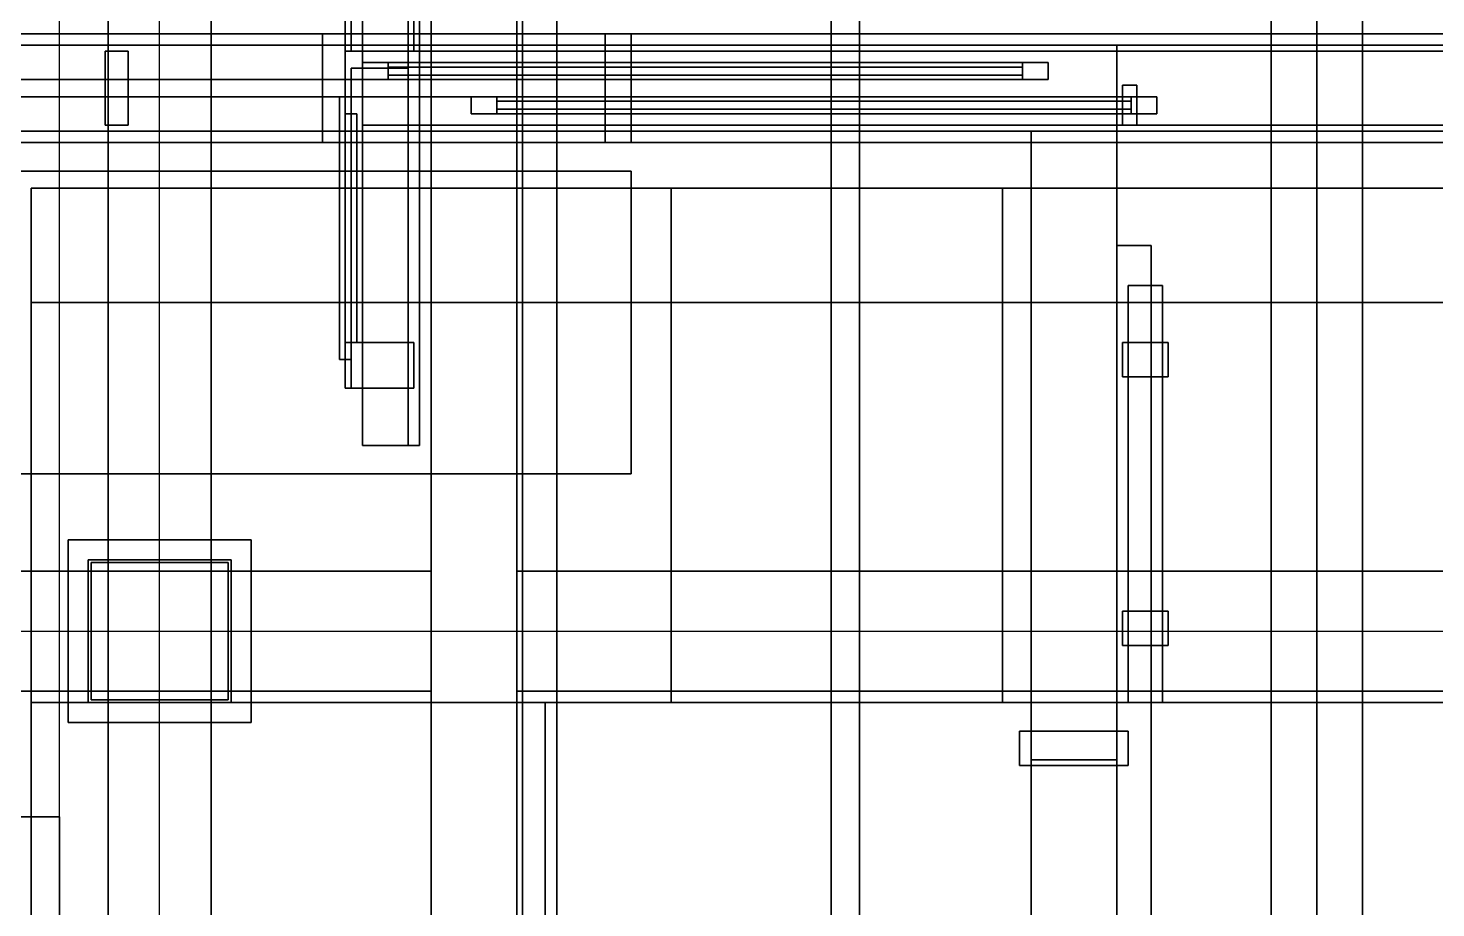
# Model space of a CAD drawing. Header units: metres. Extents: x -1 to 116, y -1 to 42.
# Drawn here: x 2.595 to 5.058, y 21.091 to 22.63 of the extents above; entities that cross this region are included whole.
import ezdxf

# ---------------------------------------------------------------- set-up
doc = ezdxf.new("R2010")
doc.units = ezdxf.units.M
for name, color, linetype in [('CARPINTERIA_RUSTICA_3D', 8, 'CONTINUOUS'), ('COLUMNAS_3D', 1, 'CONTINUOUS'), ('CUBIERTA_CHALET_3D', 9, 'CONTINUOUS'), ('EJES_ESTRUCTURALES', 1, 'CONTINUOUS'), ('ESTRUCTURA_MADERA_CHALET_3D', 34, 'CONTINUOUS'), ('LOSA_PISO_3D', 8, 'CONTINUOUS'), ('MUROS_INTERIORES_3D', 7, 'CONTINUOUS'), ('P2_COLUMNAS_3D', 1, 'CONTINUOUS'), ('P2_LOSA_PISO_3D', 8, 'CONTINUOUS'), ('P2_MOBILIARIO_SOCIAL_3D', 34, 'CONTINUOUS'), ('P2_MUROS_EXT_3D', 34, 'CONTINUOUS'), ('P3_COLUMNAS_METAL_NEGRO_3D', 8, 'CONTINUOUS'), ('P3_LOSA_STEELDECK_3D', 8, 'CONTINUOUS'), ('P3_MOBILIARIO_PRIVADO_3D', 34, 'CONTINUOUS'), ('P3_MUROS_EXT_3D', 34, 'CONTINUOUS'), ('P3_MUROS_INT_3D', 6, 'CONTINUOUS'), ('PB_MOBILIARIO_COMERCIAL_3D', 34, 'CONTINUOUS'), ('PB_MOBILIARIO_GARAJE_3D', 8, 'CONTINUOUS'), ('PB_TIMBER_FRAME_3D', 30, 'CONTINUOUS'), ('TERRENO_3D', 3, 'CONTINUOUS')]:
    doc.layers.add(name, color=color, linetype=linetype)

msp = doc.modelspace()

# ---------------------------------------------------------------- linework, layer by layer
at = {"layer": 'CARPINTERIA_RUSTICA_3D', "color": 34}
for points in [[(0.95, 22.43, 8.35), (3.65, 22.43, 8.35), (3.65, 22.62, 8.35), (0.95, 22.62, 8.35)], [(0.95, 22.43, 8.395), (3.65, 22.43, 8.395), (3.65, 22.62, 8.395), (0.95, 22.62, 8.395)], [(0.95, 22.62, 8.35), (3.65, 22.62, 8.35), (3.65, 22.62, 8.395), (0.95, 22.62, 8.395)], [(0.95, 22.43, 8.755), (3.65, 22.43, 8.755), (3.65, 22.62, 8.755), (0.95, 22.62, 8.755)], [(0.95, 22.43, 8.8), (3.65, 22.43, 8.8), (3.65, 22.62, 8.8), (0.95, 22.62, 8.8)], [(0.95, 22.62, 8.755), (3.65, 22.62, 8.755), (3.65, 22.62, 8.8), (0.95, 22.62, 8.8)], [(3.11, 22.43, 3), (3.18, 22.43, 3), (3.18, 22.62, 3), (3.11, 22.62, 3)], [(3.11, 22.43, 5.28), (3.18, 22.43, 5.28), (3.18, 22.62, 5.28), (3.11, 22.62, 5.28)], [(3.11, 22.62, 3), (3.18, 22.62, 3), (3.18, 22.62, 5.28), (3.11, 22.62, 5.28)], [(3.11, 22.43, 3), (3.11, 22.62, 3), (3.11, 22.62, 5.28), (3.11, 22.43, 5.28)], [(3.11, 22.43, 5.22), (5.59, 22.43, 5.22), (5.59, 22.62, 5.22), (3.11, 22.62, 5.22)], [(3.11, 22.43, 5.29), (5.59, 22.43, 5.29), (5.59, 22.62, 5.29), (3.11, 22.62, 5.29)], [(3.11, 22.62, 5.22), (5.59, 22.62, 5.22), (5.59, 22.62, 5.29), (3.11, 22.62, 5.29)], [(3.11, 22.43, 5.22), (3.11, 22.62, 5.22), (3.11, 22.62, 5.29), (3.11, 22.43, 5.29)], [(3.18, 22.43, 3), (3.18, 22.62, 3), (3.18, 22.62, 5.28), (3.18, 22.43, 5.28)], [(3.605, 22.43, 8.395), (3.65, 22.43, 8.395), (3.65, 22.62, 8.395), (3.605, 22.62, 8.395)], [(3.605, 22.43, 8.755), (3.65, 22.43, 8.755), (3.65, 22.62, 8.755), (3.605, 22.62, 8.755)], [(3.605, 22.62, 8.395), (3.65, 22.62, 8.395), (3.65, 22.62, 8.755), (3.605, 22.62, 8.755)], [(3.605, 22.43, 8.395), (3.605, 22.62, 8.395), (3.605, 22.62, 8.755), (3.605, 22.43, 8.755)], [(3.65, 22.43, 8.35), (3.65, 22.62, 8.35), (3.65, 22.62, 8.395), (3.65, 22.43, 8.395)], [(3.65, 22.43, 8.755), (3.65, 22.62, 8.755), (3.65, 22.62, 8.8), (3.65, 22.43, 8.8)], [(3.65, 22.43, 8.395), (3.65, 22.62, 8.395), (3.65, 22.62, 8.755), (3.65, 22.43, 8.755)], [(2.73, 22.46, 8.395), (2.77, 22.46, 8.395), (2.77, 22.59, 8.395), (2.73, 22.59, 8.395)], [(2.73, 22.46, 8.755), (2.77, 22.46, 8.755), (2.77, 22.59, 8.755), (2.73, 22.59, 8.755)], [(2.73, 22.59, 8.395), (2.77, 22.59, 8.395), (2.77, 22.59, 8.755), (2.73, 22.59, 8.755)], [(2.73, 22.46, 8.395), (2.73, 22.59, 8.395), (2.73, 22.59, 8.755), (2.73, 22.46, 8.755)], [(2.77, 22.46, 8.395), (2.77, 22.59, 8.395), (2.77, 22.59, 8.755), (2.77, 22.46, 8.755)], [(3.18, 22.54, 3.025), (3.225, 22.54, 3.025), (3.225, 22.57, 3.025), (3.18, 22.57, 3.025)], [(3.18, 22.54, 5.22), (3.225, 22.54, 5.22), (3.225, 22.57, 5.22), (3.18, 22.57, 5.22)], [(3.18, 22.57, 3.025), (3.225, 22.57, 3.025), (3.225, 22.57, 5.22), (3.18, 22.57, 5.22)], [(3.18, 22.54, 3.025), (3.18, 22.57, 3.025), (3.18, 22.57, 5.22), (3.18, 22.54, 5.22)], [(3.225, 22.54, 3.025), (3.225, 22.57, 3.025), (3.225, 22.57, 5.22), (3.225, 22.54, 5.22)], [(3.225, 22.54, 3.025), (4.335, 22.54, 3.025), (4.335, 22.57, 3.025), (3.225, 22.57, 3.025)], [(3.225, 22.54, 3.07), (4.335, 22.54, 3.07), (4.335, 22.57, 3.07), (3.225, 22.57, 3.07)], [(3.225, 22.57, 3.025), (4.335, 22.57, 3.025), (4.335, 22.57, 3.07), (3.225, 22.57, 3.07)], [(3.225, 22.54, 3.025), (3.225, 22.57, 3.025), (3.225, 22.57, 3.07), (3.225, 22.54, 3.07)], [(3.225, 22.54, 5.175), (4.335, 22.54, 5.175), (4.335, 22.57, 5.175), (3.225, 22.57, 5.175)], [(3.225, 22.54, 5.22), (4.335, 22.54, 5.22), (4.335, 22.57, 5.22), (3.225, 22.57, 5.22)], [(3.225, 22.57, 5.175), (4.335, 22.57, 5.175), (4.335, 22.57, 5.22), (3.225, 22.57, 5.22)], [(3.225, 22.54, 5.175), (3.225, 22.57, 5.175), (3.225, 22.57, 5.22), (3.225, 22.54, 5.22)], [(4.335, 22.54, 3.025), (4.38, 22.54, 3.025), (4.38, 22.57, 3.025), (4.335, 22.57, 3.025)], [(4.335, 22.54, 5.22), (4.38, 22.54, 5.22), (4.38, 22.57, 5.22), (4.335, 22.57, 5.22)], [(4.335, 22.57, 3.025), (4.38, 22.57, 3.025), (4.38, 22.57, 5.22), (4.335, 22.57, 5.22)], [(4.335, 22.54, 3.025), (4.335, 22.57, 3.025), (4.335, 22.57, 5.22), (4.335, 22.54, 5.22)], [(4.335, 22.54, 3.025), (4.335, 22.57, 3.025), (4.335, 22.57, 3.07), (4.335, 22.54, 3.07)], [(4.335, 22.54, 5.175), (4.335, 22.57, 5.175), (4.335, 22.57, 5.22), (4.335, 22.54, 5.22)], [(4.38, 22.54, 3.025), (4.38, 22.57, 3.025), (4.38, 22.57, 5.22), (4.38, 22.54, 5.22)], [(3.18, 22.54, 3.025), (3.225, 22.54, 3.025), (3.225, 22.54, 5.22), (3.18, 22.54, 5.22)], [(3.225, 22.54, 3.025), (4.335, 22.54, 3.025), (4.335, 22.54, 3.07), (3.225, 22.54, 3.07)], [(3.225, 22.54, 5.175), (4.335, 22.54, 5.175), (4.335, 22.54, 5.22), (3.225, 22.54, 5.22)], [(4.335, 22.54, 3.025), (4.38, 22.54, 3.025), (4.38, 22.54, 5.22), (4.335, 22.54, 5.22)], [(3.37, 22.48, 3.025), (3.415, 22.48, 3.025), (3.415, 22.51, 3.025), (3.37, 22.51, 3.025)], [(3.37, 22.48, 5.22), (3.415, 22.48, 5.22), (3.415, 22.51, 5.22), (3.37, 22.51, 5.22)], [(3.37, 22.51, 3.025), (3.415, 22.51, 3.025), (3.415, 22.51, 5.22), (3.37, 22.51, 5.22)], [(3.37, 22.48, 3.025), (3.37, 22.51, 3.025), (3.37, 22.51, 5.22), (3.37, 22.48, 5.22)], [(3.415, 22.48, 3.025), (3.415, 22.51, 3.025), (3.415, 22.51, 5.22), (3.415, 22.48, 5.22)], [(3.415, 22.48, 3.025), (4.525, 22.48, 3.025), (4.525, 22.51, 3.025), (3.415, 22.51, 3.025)], [(3.415, 22.48, 3.07), (4.525, 22.48, 3.07), (4.525, 22.51, 3.07), (3.415, 22.51, 3.07)], [(3.415, 22.51, 3.025), (4.525, 22.51, 3.025), (4.525, 22.51, 3.07), (3.415, 22.51, 3.07)], [(3.415, 22.48, 3.025), (3.415, 22.51, 3.025), (3.415, 22.51, 3.07), (3.415, 22.48, 3.07)], [(3.415, 22.48, 5.175), (4.525, 22.48, 5.175), (4.525, 22.51, 5.175), (3.415, 22.51, 5.175)], [(3.415, 22.48, 5.22), (4.525, 22.48, 5.22), (4.525, 22.51, 5.22), (3.415, 22.51, 5.22)], [(3.415, 22.51, 5.175), (4.525, 22.51, 5.175), (4.525, 22.51, 5.22), (3.415, 22.51, 5.22)], [(3.415, 22.48, 5.175), (3.415, 22.51, 5.175), (3.415, 22.51, 5.22), (3.415, 22.48, 5.22)], [(4.525, 22.48, 3.025), (4.57, 22.48, 3.025), (4.57, 22.51, 3.025), (4.525, 22.51, 3.025)], [(4.525, 22.48, 5.22), (4.57, 22.48, 5.22), (4.57, 22.51, 5.22), (4.525, 22.51, 5.22)], [(4.525, 22.51, 3.025), (4.57, 22.51, 3.025), (4.57, 22.51, 5.22), (4.525, 22.51, 5.22)], [(4.525, 22.48, 3.025), (4.525, 22.51, 3.025), (4.525, 22.51, 5.22), (4.525, 22.48, 5.22)], [(4.525, 22.48, 3.025), (4.525, 22.51, 3.025), (4.525, 22.51, 3.07), (4.525, 22.48, 3.07)], [(4.525, 22.48, 5.175), (4.525, 22.51, 5.175), (4.525, 22.51, 5.22), (4.525, 22.48, 5.22)], [(4.57, 22.48, 3.025), (4.57, 22.51, 3.025), (4.57, 22.51, 5.22), (4.57, 22.48, 5.22)], [(3.37, 22.48, 3.025), (3.415, 22.48, 3.025), (3.415, 22.48, 5.22), (3.37, 22.48, 5.22)], [(3.415, 22.48, 3.025), (4.525, 22.48, 3.025), (4.525, 22.48, 3.07), (3.415, 22.48, 3.07)], [(3.415, 22.48, 5.175), (4.525, 22.48, 5.175), (4.525, 22.48, 5.22), (3.415, 22.48, 5.22)], [(4.525, 22.48, 3.025), (4.57, 22.48, 3.025), (4.57, 22.48, 5.22), (4.525, 22.48, 5.22)], [(2.73, 22.46, 8.395), (2.77, 22.46, 8.395), (2.77, 22.46, 8.755), (2.73, 22.46, 8.755)], [(0.95, 22.43, 8.35), (3.65, 22.43, 8.35), (3.65, 22.43, 8.395), (0.95, 22.43, 8.395)], [(0.95, 22.43, 8.755), (3.65, 22.43, 8.755), (3.65, 22.43, 8.8), (0.95, 22.43, 8.8)], [(3.11, 22.43, 3), (3.18, 22.43, 3), (3.18, 22.43, 5.28), (3.11, 22.43, 5.28)], [(3.11, 22.43, 5.22), (5.59, 22.43, 5.22), (5.59, 22.43, 5.29), (3.11, 22.43, 5.29)], [(3.605, 22.43, 8.395), (3.65, 22.43, 8.395), (3.65, 22.43, 8.755), (3.605, 22.43, 8.755)], [(4.33, 21.34, 6), (4.52, 21.34, 6), (4.52, 21.4, 6), (4.33, 21.4, 6)], [(4.33, 21.34, 8.22), (4.52, 21.34, 8.22), (4.52, 21.4, 8.22), (4.33, 21.4, 8.22)], [(4.33, 21.4, 6), (4.52, 21.4, 6), (4.52, 21.4, 8.22), (4.33, 21.4, 8.22)], [(4.33, 21.34, 6), (4.33, 21.4, 6), (4.33, 21.4, 8.22), (4.33, 21.34, 8.22)], [(4.52, 21.34, 6), (4.52, 21.4, 6), (4.52, 21.4, 8.22), (4.52, 21.34, 8.22)], [(4.33, 21.34, 6), (4.52, 21.34, 6), (4.52, 21.34, 8.22), (4.33, 21.34, 8.22)]]:
    msp.add_3dface(points, dxfattribs=at)
at = {"layer": 'CARPINTERIA_RUSTICA_3D', "color": 8}
for points in [[(3.18, 22.46, 3), (5.52, 22.46, 3), (5.52, 22.59, 3), (3.18, 22.59, 3)], [(3.18, 22.46, 3.025), (5.52, 22.46, 3.025), (5.52, 22.59, 3.025), (3.18, 22.59, 3.025)], [(3.18, 22.59, 3), (5.52, 22.59, 3), (5.52, 22.59, 3.025), (3.18, 22.59, 3.025)], [(3.18, 22.46, 3), (3.18, 22.59, 3), (3.18, 22.59, 3.025), (3.18, 22.46, 3.025)], [(4.51, 22.46, 3.9), (4.535, 22.46, 3.9), (4.535, 22.53, 3.9), (4.51, 22.53, 3.9)], [(4.51, 22.46, 4.25), (4.535, 22.46, 4.25), (4.535, 22.53, 4.25), (4.51, 22.53, 4.25)], [(4.51, 22.53, 3.9), (4.535, 22.53, 3.9), (4.535, 22.53, 4.25), (4.51, 22.53, 4.25)], [(4.51, 22.46, 3.9), (4.51, 22.53, 3.9), (4.51, 22.53, 4.25), (4.51, 22.46, 4.25)], [(4.535, 22.46, 3.9), (4.535, 22.53, 3.9), (4.535, 22.53, 4.25), (4.535, 22.46, 4.25)], [(3.18, 22.46, 3), (5.52, 22.46, 3), (5.52, 22.46, 3.025), (3.18, 22.46, 3.025)], [(4.51, 22.46, 3.9), (4.535, 22.46, 3.9), (4.535, 22.46, 4.25), (4.51, 22.46, 4.25)]]:
    msp.add_3dface(points, dxfattribs=at)
at = {"layer": 'CARPINTERIA_RUSTICA_3D', "color": 4}
for points in [[(0.995, 22.51, 8.395), (3.605, 22.51, 8.395), (3.605, 22.54, 8.395), (0.995, 22.54, 8.395)], [(0.995, 22.51, 8.755), (3.605, 22.51, 8.755), (3.605, 22.54, 8.755), (0.995, 22.54, 8.755)], [(0.995, 22.54, 8.395), (3.605, 22.54, 8.395), (3.605, 22.54, 8.755), (0.995, 22.54, 8.755)], [(3.225, 22.548, 3.07), (4.335, 22.548, 3.07), (4.335, 22.562, 3.07), (3.225, 22.562, 3.07)], [(3.225, 22.548, 5.175), (4.335, 22.548, 5.175), (4.335, 22.562, 5.175), (3.225, 22.562, 5.175)], [(3.225, 22.562, 3.07), (4.335, 22.562, 3.07), (4.335, 22.562, 5.175), (3.225, 22.562, 5.175)], [(3.225, 22.548, 3.07), (3.225, 22.562, 3.07), (3.225, 22.562, 5.175), (3.225, 22.548, 5.175)], [(3.225, 22.548, 3.07), (4.335, 22.548, 3.07), (4.335, 22.548, 5.175), (3.225, 22.548, 5.175)], [(3.605, 22.51, 8.395), (3.605, 22.54, 8.395), (3.605, 22.54, 8.755), (3.605, 22.51, 8.755)], [(4.335, 22.548, 3.07), (4.335, 22.562, 3.07), (4.335, 22.562, 5.175), (4.335, 22.548, 5.175)], [(0.995, 22.51, 8.395), (3.605, 22.51, 8.395), (3.605, 22.51, 8.755), (0.995, 22.51, 8.755)], [(3.415, 22.488, 3.07), (4.525, 22.488, 3.07), (4.525, 22.502, 3.07), (3.415, 22.502, 3.07)], [(3.415, 22.488, 5.175), (4.525, 22.488, 5.175), (4.525, 22.502, 5.175), (3.415, 22.502, 5.175)], [(3.415, 22.502, 3.07), (4.525, 22.502, 3.07), (4.525, 22.502, 5.175), (3.415, 22.502, 5.175)], [(3.415, 22.488, 3.07), (3.415, 22.502, 3.07), (3.415, 22.502, 5.175), (3.415, 22.488, 5.175)], [(4.525, 22.488, 3.07), (4.525, 22.502, 3.07), (4.525, 22.502, 5.175), (4.525, 22.488, 5.175)], [(3.415, 22.488, 3.07), (4.525, 22.488, 3.07), (4.525, 22.488, 5.175), (3.415, 22.488, 5.175)]]:
    msp.add_3dface(points, dxfattribs=at)
at = {"layer": 'CARPINTERIA_RUSTICA_3D', "color": 30}
for points in [[(4.52, 21.45, 6.03), (4.58, 21.45, 6.03), (4.58, 22.18, 6.03), (4.52, 22.18, 6.03)], [(4.52, 21.45, 8.18), (4.58, 21.45, 8.18), (4.58, 22.18, 8.18), (4.52, 22.18, 8.18)], [(4.52, 22.18, 6.03), (4.58, 22.18, 6.03), (4.58, 22.18, 8.18), (4.52, 22.18, 8.18)], [(4.52, 21.45, 6.03), (4.52, 22.18, 6.03), (4.52, 22.18, 8.18), (4.52, 21.45, 8.18)], [(4.58, 21.45, 6.03), (4.58, 22.18, 6.03), (4.58, 22.18, 8.18), (4.58, 21.45, 8.18)], [(4.52, 21.45, 6.03), (4.58, 21.45, 6.03), (4.58, 21.45, 8.18), (4.52, 21.45, 8.18)]]:
    msp.add_3dface(points, dxfattribs=at)
at = {"layer": 'COLUMNAS_3D', "color": 1}
for points in [[(2.7, 21.45), (2.95, 21.45), (2.95, 21.7), (2.7, 21.7)], [(2.7, 21.45, 2.85), (2.95, 21.45, 2.85), (2.95, 21.7, 2.85), (2.7, 21.7, 2.85)], [(2.7, 21.7), (2.95, 21.7), (2.95, 21.7, 2.85), (2.7, 21.7, 2.85)], [(2.7, 21.45), (2.7, 21.7), (2.7, 21.7, 2.85), (2.7, 21.45, 2.85)], [(2.95, 21.45), (2.95, 21.7), (2.95, 21.7, 2.85), (2.95, 21.45, 2.85)], [(2.7, 21.45), (2.95, 21.45), (2.95, 21.45, 2.85), (2.7, 21.45, 2.85)]]:
    msp.add_3dface(points, dxfattribs=at)
at = {"layer": 'CUBIERTA_CHALET_3D', "color": 9}
for points in [[(2.45, 14.3, 10.1997), (4.85, 14.3, 11.6994), (4.85, 24.71, 11.6994), (2.45, 24.71, 10.1997)], [(2.45, 14.3, 10.3797), (4.85, 14.3, 11.8794), (4.85, 24.71, 11.8794), (2.45, 24.71, 10.3797)], [(4.85, 14.3, 11.6994), (4.85, 24.71, 11.6994), (4.85, 24.71, 11.8794), (4.85, 14.3, 11.8794)], [(4.85, 14.3, 11.6994), (5.55, 14.3, 11.262), (5.55, 24.71, 11.262), (4.85, 24.71, 11.6994)], [(4.85, 14.3, 11.8794), (5.55, 14.3, 11.442), (5.55, 24.71, 11.442), (4.85, 24.71, 11.8794)], [(4.85, 14.3, 11.6994), (4.85, 24.71, 11.6994), (4.85, 24.71, 11.8794), (4.85, 14.3, 11.8794)]]:
    msp.add_3dface(points, dxfattribs=at)
at = {"layer": 'EJES_ESTRUCTURALES', "color": 1}
for p, q in [((2.825, 1.8), (2.825, 25.51)), ((-0.6, 21.575), (10.4, 21.575))]:
    msp.add_line(p, q, dxfattribs=at)
at = {"layer": 'ESTRUCTURA_MADERA_CHALET_3D', "color": 34}
for points in [[(4.77, 14.3, 11.4794), (4.93, 14.3, 11.4794), (4.93, 24.71, 11.4794), (4.77, 24.71, 11.4794)], [(4.77, 14.3, 11.6994), (4.93, 14.3, 11.6994), (4.93, 24.71, 11.6994), (4.77, 24.71, 11.6994)], [(4.77, 14.3, 11.4794), (4.77, 24.71, 11.4794), (4.77, 24.71, 11.6994), (4.77, 14.3, 11.6994)], [(4.93, 14.3, 11.4794), (4.93, 24.71, 11.4794), (4.93, 24.71, 11.6994), (4.93, 14.3, 11.6994)]]:
    msp.add_3dface(points, dxfattribs=at)
at = {"layer": 'LOSA_PISO_3D', "color": 8}
for points in [[(0.15, 10.35, -0.15), (9.15, 10.35, -0.15), (9.15, 24.71, -0.15), (0.15, 24.71, -0.15)], [(0.15, 10.35), (9.15, 10.35), (9.15, 24.71), (0.15, 24.71)]]:
    msp.add_3dface(points, dxfattribs=at)
at = {"layer": 'MUROS_INTERIORES_3D', "color": 7}
for points in [[(3.3, 11.8), (3.45, 11.8), (3.45, 24.56), (3.3, 24.56)], [(3.3, 11.8, 2.85), (3.45, 11.8, 2.85), (3.45, 24.56, 2.85), (3.3, 24.56, 2.85)], [(3.3, 11.8), (3.3, 24.56), (3.3, 24.56, 2.85), (3.3, 11.8, 2.85)], [(3.45, 11.8), (3.45, 24.56), (3.45, 24.56, 2.85), (3.45, 11.8, 2.85)]]:
    msp.add_3dface(points, dxfattribs=at)
at = {"layer": 'P2_COLUMNAS_3D', "color": 1}
for points in [[(2.7, 21.45, 3), (2.95, 21.45, 3), (2.95, 21.7, 3), (2.7, 21.7, 3)], [(2.7, 21.45, 5.85), (2.95, 21.45, 5.85), (2.95, 21.7, 5.85), (2.7, 21.7, 5.85)], [(2.7, 21.7, 3), (2.95, 21.7, 3), (2.95, 21.7, 5.85), (2.7, 21.7, 5.85)], [(2.7, 21.45, 3), (2.7, 21.7, 3), (2.7, 21.7, 5.85), (2.7, 21.45, 5.85)], [(2.95, 21.45, 3), (2.95, 21.7, 3), (2.95, 21.7, 5.85), (2.95, 21.45, 5.85)], [(2.7, 21.45, 3), (2.95, 21.45, 3), (2.95, 21.45, 5.85), (2.7, 21.45, 5.85)]]:
    msp.add_3dface(points, dxfattribs=at)
at = {"layer": 'P2_LOSA_PISO_3D', "color": 8}
for points in [[(0.15, 10.35, 2.85), (9.15, 10.35, 2.85), (9.15, 24.71, 2.85), (0.15, 24.71, 2.85)], [(0.15, 10.35, 3), (9.15, 10.35, 3), (9.15, 24.71, 3), (0.15, 24.71, 3)]]:
    msp.add_3dface(points, dxfattribs=at)
at = {"layer": 'P2_MOBILIARIO_SOCIAL_3D', "color": 30}
for points in [[(2.6, 21.45, 3), (5.25, 21.45, 3), (5.25, 22.35, 3), (2.6, 22.35, 3)], [(2.6, 21.45, 3.42), (5.25, 21.45, 3.42), (5.25, 22.35, 3.42), (2.6, 22.35, 3.42)], [(2.6, 22.35, 3), (5.25, 22.35, 3), (5.25, 22.35, 3.42), (2.6, 22.35, 3.42)], [(2.6, 21.45, 3), (2.6, 22.35, 3), (2.6, 22.35, 3.42), (2.6, 21.45, 3.42)], [(2.6, 22.15, 3.42), (5.25, 22.15, 3.42), (5.25, 22.35, 3.42), (2.6, 22.35, 3.42)], [(2.6, 22.15, 3.82), (5.25, 22.15, 3.82), (5.25, 22.35, 3.82), (2.6, 22.35, 3.82)], [(2.6, 22.35, 3.42), (5.25, 22.35, 3.42), (5.25, 22.35, 3.82), (2.6, 22.35, 3.82)], [(2.6, 22.15, 3.42), (2.6, 22.35, 3.42), (2.6, 22.35, 3.82), (2.6, 22.15, 3.82)], [(2.6, 22.15, 3.42), (5.25, 22.15, 3.42), (5.25, 22.15, 3.82), (2.6, 22.15, 3.82)], [(2.6, 21.45, 3), (5.25, 21.45, 3), (5.25, 21.45, 3.42), (2.6, 21.45, 3.42)], [(2.6, 19.3, 3), (3.5, 19.3, 3), (3.5, 21.45, 3), (2.6, 21.45, 3)], [(2.6, 19.3, 3.42), (3.5, 19.3, 3.42), (3.5, 21.45, 3.42), (2.6, 21.45, 3.42)], [(2.6, 21.45, 3), (3.5, 21.45, 3), (3.5, 21.45, 3.42), (2.6, 21.45, 3.42)], [(2.6, 19.3, 3), (2.6, 21.45, 3), (2.6, 21.45, 3.42), (2.6, 19.3, 3.42)], [(3.5, 19.3, 3), (3.5, 21.45, 3), (3.5, 21.45, 3.42), (3.5, 19.3, 3.42)]]:
    msp.add_3dface(points, dxfattribs=at)
at = {"layer": 'P2_MUROS_EXT_3D', "color": 34}
for points in [[(2.55, 22.45, 3), (3.15, 22.45, 3), (3.15, 22.6, 3), (2.55, 22.6, 3)], [(2.55, 22.45, 5.85), (3.15, 22.45, 5.85), (3.15, 22.6, 5.85), (2.55, 22.6, 5.85)], [(2.55, 22.6, 3), (3.15, 22.6, 3), (3.15, 22.6, 5.85), (2.55, 22.6, 5.85)], [(3.15, 22.45, 3), (3.15, 22.6, 3), (3.15, 22.6, 5.85), (3.15, 22.45, 5.85)], [(3.15, 22.45, 5.25), (5.55, 22.45, 5.25), (5.55, 22.6, 5.25), (3.15, 22.6, 5.25)], [(3.15, 22.45, 5.85), (5.55, 22.45, 5.85), (5.55, 22.6, 5.85), (3.15, 22.6, 5.85)], [(3.15, 22.6, 5.25), (5.55, 22.6, 5.25), (5.55, 22.6, 5.85), (3.15, 22.6, 5.85)], [(3.15, 22.45, 5.25), (3.15, 22.6, 5.25), (3.15, 22.6, 5.85), (3.15, 22.45, 5.85)], [(2.55, 22.45, 3), (3.15, 22.45, 3), (3.15, 22.45, 5.85), (2.55, 22.45, 5.85)], [(3.15, 22.45, 5.25), (5.55, 22.45, 5.25), (5.55, 22.45, 5.85), (3.15, 22.45, 5.85)]]:
    msp.add_3dface(points, dxfattribs=at)
at = {"layer": 'P3_COLUMNAS_METAL_NEGRO_3D', "color": 8}
for points in [[(2.735, 3.15, 5.8), (2.915, 3.15, 5.8), (2.915, 24.71, 5.8), (2.735, 24.71, 5.8)], [(2.735, 3.15, 5.85), (2.915, 3.15, 5.85), (2.915, 24.71, 5.85), (2.735, 24.71, 5.85)], [(2.735, 3.15, 5.8), (2.735, 24.71, 5.8), (2.735, 24.71, 5.85), (2.735, 3.15, 5.85)], [(2.915, 3.15, 5.8), (2.915, 24.71, 5.8), (2.915, 24.71, 5.85), (2.915, 3.15, 5.85)], [(4.5, 19.15, 8.22), (4.56, 19.15, 8.22), (4.56, 22.25, 8.22), (4.5, 22.25, 8.22)], [(4.5, 19.15, 8.28), (4.56, 19.15, 8.28), (4.56, 22.25, 8.28), (4.5, 22.25, 8.28)], [(4.5, 22.25, 8.22), (4.56, 22.25, 8.22), (4.56, 22.25, 8.28), (4.5, 22.25, 8.28)], [(4.5, 19.15, 8.22), (4.5, 22.25, 8.22), (4.5, 22.25, 8.28), (4.5, 19.15, 8.28)], [(4.56, 19.15, 8.22), (4.56, 22.25, 8.22), (4.56, 22.25, 8.28), (4.56, 19.15, 8.28)], [(4.51, 22.02, 8.12), (4.59, 22.02, 8.12), (4.59, 22.08, 8.12), (4.51, 22.08, 8.12)], [(4.51, 22.02, 8.3), (4.59, 22.02, 8.3), (4.59, 22.08, 8.3), (4.51, 22.08, 8.3)], [(4.51, 22.08, 8.12), (4.59, 22.08, 8.12), (4.59, 22.08, 8.3), (4.51, 22.08, 8.3)], [(4.51, 22.02, 8.12), (4.51, 22.08, 8.12), (4.51, 22.08, 8.3), (4.51, 22.02, 8.3)], [(4.59, 22.02, 8.12), (4.59, 22.08, 8.12), (4.59, 22.08, 8.3), (4.59, 22.02, 8.3)], [(4.51, 22.02, 8.12), (4.59, 22.02, 8.12), (4.59, 22.02, 8.3), (4.51, 22.02, 8.3)], [(2.665, 21.415, 6), (2.985, 21.415, 6), (2.985, 21.735, 6), (2.665, 21.735, 6)], [(2.665, 21.415, 6.03), (2.985, 21.415, 6.03), (2.985, 21.735, 6.03), (2.665, 21.735, 6.03)], [(2.665, 21.735, 6), (2.985, 21.735, 6), (2.985, 21.735, 6.03), (2.665, 21.735, 6.03)], [(2.665, 21.415, 6), (2.665, 21.735, 6), (2.665, 21.735, 6.03), (2.665, 21.415, 6.03)], [(2.985, 21.415, 6), (2.985, 21.735, 6), (2.985, 21.735, 6.03), (2.985, 21.415, 6.03)], [(2.705, 21.455, 6), (2.945, 21.455, 6), (2.945, 21.695, 6), (2.705, 21.695, 6)], [(2.705, 21.455, 8.85), (2.945, 21.455, 8.85), (2.945, 21.695, 8.85), (2.705, 21.695, 8.85)], [(2.705, 21.695, 6), (2.945, 21.695, 6), (2.945, 21.695, 8.85), (2.705, 21.695, 8.85)], [(2.705, 21.455, 6), (2.705, 21.695, 6), (2.705, 21.695, 8.85), (2.705, 21.455, 8.85)], [(2.945, 21.455, 6), (2.945, 21.695, 6), (2.945, 21.695, 8.85), (2.945, 21.455, 8.85)], [(4.51, 21.55, 8.12), (4.59, 21.55, 8.12), (4.59, 21.61, 8.12), (4.51, 21.61, 8.12)], [(4.51, 21.55, 8.3), (4.59, 21.55, 8.3), (4.59, 21.61, 8.3), (4.51, 21.61, 8.3)], [(4.51, 21.61, 8.12), (4.59, 21.61, 8.12), (4.59, 21.61, 8.3), (4.51, 21.61, 8.3)], [(4.51, 21.55, 8.12), (4.51, 21.61, 8.12), (4.51, 21.61, 8.3), (4.51, 21.55, 8.3)], [(4.59, 21.55, 8.12), (4.59, 21.61, 8.12), (4.59, 21.61, 8.3), (4.59, 21.55, 8.3)], [(4.51, 21.55, 8.12), (4.59, 21.55, 8.12), (4.59, 21.55, 8.3), (4.51, 21.55, 8.3)], [(2.705, 21.455, 6), (2.945, 21.455, 6), (2.945, 21.455, 8.85), (2.705, 21.455, 8.85)], [(2.665, 21.415, 6), (2.985, 21.415, 6), (2.985, 21.415, 6.03), (2.665, 21.415, 6.03)]]:
    msp.add_3dface(points, dxfattribs=at)
at = {"layer": 'P3_LOSA_STEELDECK_3D', "color": 8}
for points in [[(0.15, 10.4, 5.85), (9.15, 10.4, 5.85), (9.15, 24.71, 5.85), (0.15, 24.71, 5.85)], [(0.15, 10.4, 6), (9.15, 10.4, 6), (9.15, 24.71, 6), (0.15, 24.71, 6)]]:
    msp.add_3dface(points, dxfattribs=at)
at = {"layer": 'P3_MOBILIARIO_PRIVADO_3D', "color": 34}
for points in [[(0.95, 21.85, 6), (3.65, 21.85, 6), (3.65, 22.38, 6), (0.95, 22.38, 6)], [(0.95, 21.85, 8.3), (3.65, 21.85, 8.3), (3.65, 22.38, 8.3), (0.95, 22.38, 8.3)], [(0.95, 22.38, 6), (3.65, 22.38, 6), (3.65, 22.38, 8.3), (0.95, 22.38, 8.3)], [(3.65, 21.85, 6), (3.65, 22.38, 6), (3.65, 22.38, 8.3), (3.65, 21.85, 8.3)], [(3.72, 21.45, 6), (4.3, 21.45, 6), (4.3, 22.35, 6), (3.72, 22.35, 6)], [(3.72, 21.45, 8.3), (4.3, 21.45, 8.3), (4.3, 22.35, 8.3), (3.72, 22.35, 8.3)], [(3.72, 22.35, 6), (4.3, 22.35, 6), (4.3, 22.35, 8.3), (3.72, 22.35, 8.3)], [(3.72, 21.45, 6), (3.72, 22.35, 6), (3.72, 22.35, 8.3), (3.72, 21.45, 8.3)], [(4.3, 21.45, 6), (4.3, 22.35, 6), (4.3, 22.35, 8.3), (4.3, 21.45, 8.3)], [(0.95, 21.85, 6), (3.65, 21.85, 6), (3.65, 21.85, 8.3), (0.95, 21.85, 8.3)], [(3.72, 21.45, 6), (4.3, 21.45, 6), (4.3, 21.45, 8.3), (3.72, 21.45, 8.3)]]:
    msp.add_3dface(points, dxfattribs=at)
at = {"layer": 'P3_MOBILIARIO_PRIVADO_3D', "color": 30}
for points in [[(1.85, 20.25, 6), (2.65, 20.25, 6), (2.65, 21.25, 6), (1.85, 21.25, 6)], [(1.85, 20.25, 6.48), (2.65, 20.25, 6.48), (2.65, 21.25, 6.48), (1.85, 21.25, 6.48)], [(1.85, 21.25, 6), (2.65, 21.25, 6), (2.65, 21.25, 6.48), (1.85, 21.25, 6.48)], [(2.65, 20.25, 6), (2.65, 21.25, 6), (2.65, 21.25, 6.48), (2.65, 20.25, 6.48)]]:
    msp.add_3dface(points, dxfattribs=at)
at = {"layer": 'P3_MUROS_EXT_3D', "color": 34}
for points in [[(0.45, 22.45, 8.85), (4.85, 22.45, 8.85), (4.85, 22.6, 8.85), (0.45, 22.6, 8.85)], [(0.45, 22.45, 8.95), (4.85, 22.45, 11.6994), (4.85, 22.6, 11.6994), (0.45, 22.6, 8.95)], [(0.45, 22.6, 8.85), (4.85, 22.6, 8.85), (4.85, 22.6, 11.6994), (0.45, 22.6, 8.95)], [(0.95, 22.45, 6), (3.65, 22.45, 6), (3.65, 22.6, 6), (0.95, 22.6, 6)], [(0.95, 22.45, 8.35), (3.65, 22.45, 8.35), (3.65, 22.6, 8.35), (0.95, 22.6, 8.35)], [(0.95, 22.6, 6), (3.65, 22.6, 6), (3.65, 22.6, 8.35), (0.95, 22.6, 8.35)], [(0.95, 22.45, 8.8), (3.65, 22.45, 8.8), (3.65, 22.6, 8.8), (0.95, 22.6, 8.8)], [(0.95, 22.45, 8.85), (3.65, 22.45, 8.85), (3.65, 22.6, 8.85), (0.95, 22.6, 8.85)], [(0.95, 22.6, 8.8), (3.65, 22.6, 8.8), (3.65, 22.6, 8.85), (0.95, 22.6, 8.85)], [(3.65, 22.45, 6), (3.65, 22.6, 6), (3.65, 22.6, 8.35), (3.65, 22.45, 8.35)], [(3.65, 22.45, 8.8), (3.65, 22.6, 8.8), (3.65, 22.6, 8.85), (3.65, 22.45, 8.85)], [(3.65, 22.45, 6), (4.5, 22.45, 6), (4.5, 22.6, 6), (3.65, 22.6, 6)], [(3.65, 22.45, 8.85), (4.5, 22.45, 8.85), (4.5, 22.6, 8.85), (3.65, 22.6, 8.85)], [(3.65, 22.6, 6), (4.5, 22.6, 6), (4.5, 22.6, 8.85), (3.65, 22.6, 8.85)], [(3.65, 22.45, 6), (3.65, 22.6, 6), (3.65, 22.6, 8.85), (3.65, 22.45, 8.85)], [(4.5, 22.45, 6), (4.5, 22.6, 6), (4.5, 22.6, 8.85), (4.5, 22.45, 8.85)], [(4.5, 22.45, 6), (5.25, 22.45, 6), (5.25, 22.6, 6), (4.5, 22.6, 6)], [(4.5, 22.45, 8.85), (5.25, 22.45, 8.85), (5.25, 22.6, 8.85), (4.5, 22.6, 8.85)], [(4.5, 22.6, 6), (5.25, 22.6, 6), (5.25, 22.6, 8.85), (4.5, 22.6, 8.85)], [(4.5, 22.45, 6), (4.5, 22.6, 6), (4.5, 22.6, 8.85), (4.5, 22.45, 8.85)], [(4.85, 22.45, 8.85), (4.85, 22.6, 8.85), (4.85, 22.6, 11.6994), (4.85, 22.45, 11.6994)], [(4.85, 22.45, 8.85), (9.15, 22.45, 8.85), (9.15, 22.6, 8.85), (4.85, 22.6, 8.85)], [(4.85, 22.45, 11.6994), (9.15, 22.45, 9.0125), (9.15, 22.6, 9.0125), (4.85, 22.6, 11.6994)], [(4.85, 22.6, 8.85), (9.15, 22.6, 8.85), (9.15, 22.6, 9.0125), (4.85, 22.6, 11.6994)], [(4.85, 22.45, 8.85), (4.85, 22.6, 8.85), (4.85, 22.6, 11.6994), (4.85, 22.45, 11.6994)], [(0.45, 22.45, 8.85), (4.85, 22.45, 8.85), (4.85, 22.45, 11.6994), (0.45, 22.45, 8.95)], [(0.95, 22.45, 6), (3.65, 22.45, 6), (3.65, 22.45, 8.35), (0.95, 22.45, 8.35)], [(0.95, 22.45, 8.8), (3.65, 22.45, 8.8), (3.65, 22.45, 8.85), (0.95, 22.45, 8.85)], [(3.65, 22.45, 6), (4.5, 22.45, 6), (4.5, 22.45, 8.85), (3.65, 22.45, 8.85)], [(4.5, 22.45, 6), (5.25, 22.45, 6), (5.25, 22.45, 8.85), (4.5, 22.45, 8.85)], [(4.85, 22.45, 8.85), (9.15, 22.45, 8.85), (9.15, 22.45, 9.0125), (4.85, 22.45, 11.6994)]]:
    msp.add_3dface(points, dxfattribs=at)
at = {"layer": 'P3_MUROS_INT_3D', "color": 6}
for points in [[(4.35, 21.35, 6), (4.5, 21.35, 6), (4.5, 22.45, 6), (4.35, 22.45, 6)], [(4.35, 21.35, 8.85), (4.5, 21.35, 8.85), (4.5, 22.45, 8.85), (4.35, 22.45, 8.85)], [(4.35, 22.45, 6), (4.5, 22.45, 6), (4.5, 22.45, 8.85), (4.35, 22.45, 8.85)], [(4.35, 21.35, 6), (4.35, 22.45, 6), (4.35, 22.45, 8.85), (4.35, 21.35, 8.85)], [(4.5, 21.35, 6), (4.5, 22.45, 6), (4.5, 22.45, 8.85), (4.5, 21.35, 8.85)], [(4.35, 20.05, 8.2), (4.5, 20.05, 8.2), (4.5, 21.35, 8.2), (4.35, 21.35, 8.2)], [(4.35, 20.05, 8.85), (4.5, 20.05, 8.85), (4.5, 21.35, 8.85), (4.35, 21.35, 8.85)], [(4.35, 21.35, 8.2), (4.5, 21.35, 8.2), (4.5, 21.35, 8.85), (4.35, 21.35, 8.85)], [(4.35, 20.05, 8.2), (4.35, 21.35, 8.2), (4.35, 21.35, 8.85), (4.35, 20.05, 8.85)], [(4.35, 21.35, 6), (4.5, 21.35, 6), (4.5, 21.35, 8.85), (4.35, 21.35, 8.85)], [(4.5, 20.05, 8.2), (4.5, 21.35, 8.2), (4.5, 21.35, 8.85), (4.5, 20.05, 8.85)]]:
    msp.add_3dface(points, dxfattribs=at)
at = {"layer": 'PB_MOBILIARIO_COMERCIAL_3D', "color": 34}
for points in [[(3.46, 12, 0.52), (4.05, 12, 0.52), (4.05, 23.6, 0.52), (3.46, 23.6, 0.52)], [(3.46, 12, 0.62), (4.05, 12, 0.62), (4.05, 23.6, 0.62), (3.46, 23.6, 0.62)], [(3.46, 12, 0.52), (3.46, 23.6, 0.52), (3.46, 23.6, 0.62), (3.46, 12, 0.62)], [(3.46, 12, 0.98), (4.05, 12, 0.98), (4.05, 23.6, 0.98), (3.46, 23.6, 0.98)], [(3.46, 12, 1.08), (4.05, 12, 1.08), (4.05, 23.6, 1.08), (3.46, 23.6, 1.08)], [(3.46, 12, 0.98), (3.46, 23.6, 0.98), (3.46, 23.6, 1.08), (3.46, 12, 1.08)], [(3.46, 12, 1.44), (4.05, 12, 1.44), (4.05, 23.6, 1.44), (3.46, 23.6, 1.44)], [(3.46, 12, 1.54), (4.05, 12, 1.54), (4.05, 23.6, 1.54), (3.46, 23.6, 1.54)], [(3.46, 12, 1.44), (3.46, 23.6, 1.44), (3.46, 23.6, 1.54), (3.46, 12, 1.54)], [(4.05, 12, 0.52), (4.05, 23.6, 0.52), (4.05, 23.6, 0.62), (4.05, 12, 0.62)], [(4.05, 12, 0.98), (4.05, 23.6, 0.98), (4.05, 23.6, 1.08), (4.05, 12, 1.08)], [(4.05, 12, 1.44), (4.05, 23.6, 1.44), (4.05, 23.6, 1.54), (4.05, 12, 1.54)]]:
    msp.add_3dface(points, dxfattribs=at)
at = {"layer": 'PB_MOBILIARIO_COMERCIAL_3D', "color": 30}
for points in [[(3.52, 12.08, 0.62), (4, 12.08, 0.62), (4, 23.52, 0.62), (3.52, 23.52, 0.62)], [(3.52, 12.08, 0.74), (4, 12.08, 0.74), (4, 23.52, 0.74), (3.52, 23.52, 0.74)], [(3.52, 12.08, 0.62), (3.52, 23.52, 0.62), (3.52, 23.52, 0.74), (3.52, 12.08, 0.74)], [(4, 12.08, 0.62), (4, 23.52, 0.62), (4, 23.52, 0.74), (4, 12.08, 0.74)]]:
    msp.add_3dface(points, dxfattribs=at)
at = {"layer": 'PB_MOBILIARIO_COMERCIAL_3D', "color": 1}
for points in [[(3.52, 12.08, 1.08), (4, 12.08, 1.08), (4, 23.52, 1.08), (3.52, 23.52, 1.08)], [(3.52, 12.08, 1.2), (4, 12.08, 1.2), (4, 23.52, 1.2), (3.52, 23.52, 1.2)], [(3.52, 12.08, 1.08), (3.52, 23.52, 1.08), (3.52, 23.52, 1.2), (3.52, 12.08, 1.2)], [(4, 12.08, 1.08), (4, 23.52, 1.08), (4, 23.52, 1.2), (4, 12.08, 1.2)]]:
    msp.add_3dface(points, dxfattribs=at)
at = {"layer": 'PB_MOBILIARIO_COMERCIAL_3D', "color": 2}
for points in [[(3.52, 12.08, 1.54), (4, 12.08, 1.54), (4, 23.52, 1.54), (3.52, 23.52, 1.54)], [(3.52, 12.08, 1.66), (4, 12.08, 1.66), (4, 23.52, 1.66), (3.52, 23.52, 1.66)], [(3.52, 12.08, 1.54), (3.52, 23.52, 1.54), (3.52, 23.52, 1.66), (3.52, 12.08, 1.66)], [(4, 12.08, 1.54), (4, 23.52, 1.54), (4, 23.52, 1.66), (4, 12.08, 1.66)]]:
    msp.add_3dface(points, dxfattribs=at)
at = {"layer": 'PB_MOBILIARIO_GARAJE_3D', "color": 8}
msp.add_line((2.65, 18.2, 0.005), (2.65, 23.6, 0.005), dxfattribs=at)
for points in [[(3.18, 21.9), (3.26, 21.9), (3.26, 24.56), (3.18, 24.56)], [(3.18, 21.9, 0.015), (3.26, 21.9, 0.015), (3.26, 24.56, 0.015), (3.18, 24.56, 0.015)], [(3.18, 21.9), (3.18, 24.56), (3.18, 24.56, 0.015), (3.18, 21.9, 0.015)], [(3.26, 21.9), (3.26, 24.56), (3.26, 24.56, 0.015), (3.26, 21.9, 0.015)], [(3.18, 21.9, 2.35), (3.28, 21.9, 2.35), (3.28, 24.2, 2.35), (3.18, 24.2, 2.35)], [(3.18, 21.9, 2.42), (3.28, 21.9, 2.42), (3.28, 24.2, 2.42), (3.18, 24.2, 2.42)], [(3.18, 21.9, 2.35), (3.18, 24.2, 2.35), (3.18, 24.2, 2.42), (3.18, 21.9, 2.42)], [(3.28, 21.9, 2.35), (3.28, 24.2, 2.35), (3.28, 24.2, 2.42), (3.28, 21.9, 2.42)], [(3.15, 22.59, 2.28), (3.27, 22.59, 2.28), (3.27, 22.67, 2.28), (3.15, 22.67, 2.28)], [(3.15, 22.59, 2.36), (3.27, 22.59, 2.36), (3.27, 22.67, 2.36), (3.15, 22.67, 2.36)], [(3.15, 22.59, 2.28), (3.15, 22.67, 2.28), (3.15, 22.67, 2.36), (3.15, 22.59, 2.36)], [(3.27, 22.59, 2.28), (3.27, 22.67, 2.28), (3.27, 22.67, 2.36), (3.27, 22.59, 2.36)], [(3.15, 22.59, 2.28), (3.27, 22.59, 2.28), (3.27, 22.59, 2.36), (3.15, 22.59, 2.36)], [(3.15, 22, 2.28), (3.27, 22, 2.28), (3.27, 22.08, 2.28), (3.15, 22.08, 2.28)], [(3.15, 22, 2.36), (3.27, 22, 2.36), (3.27, 22.08, 2.36), (3.15, 22.08, 2.36)], [(3.15, 22.08, 2.28), (3.27, 22.08, 2.28), (3.27, 22.08, 2.36), (3.15, 22.08, 2.36)], [(3.15, 22, 2.28), (3.15, 22.08, 2.28), (3.15, 22.08, 2.36), (3.15, 22, 2.36)], [(3.27, 22, 2.28), (3.27, 22.08, 2.28), (3.27, 22.08, 2.36), (3.27, 22, 2.36)], [(3.15, 22, 2.28), (3.27, 22, 2.28), (3.27, 22, 2.36), (3.15, 22, 2.36)], [(3.18, 21.9, 2.35), (3.28, 21.9, 2.35), (3.28, 21.9, 2.42), (3.18, 21.9, 2.42)], [(3.18, 21.9), (3.26, 21.9), (3.26, 21.9, 0.015), (3.18, 21.9, 0.015)]]:
    msp.add_3dface(points, dxfattribs=at)
at = {"layer": 'PB_MOBILIARIO_GARAJE_3D', "color": 34}
for points in [[(3.16, 22.59, 0.03), (3.26, 22.59, 0.03), (3.26, 23.15, 0.03), (3.16, 23.15, 0.03)], [(3.16, 22.59, 2.34), (3.26, 22.59, 2.34), (3.26, 23.15, 2.34), (3.16, 23.15, 2.34)], [(3.16, 22.59, 0.03), (3.16, 23.15, 0.03), (3.16, 23.15, 2.34), (3.16, 22.59, 2.34)], [(3.26, 22.59, 0.03), (3.26, 23.15, 0.03), (3.26, 23.15, 2.34), (3.26, 22.59, 2.34)], [(3.16, 22.59, 0.03), (3.26, 22.59, 0.03), (3.26, 22.59, 2.34), (3.16, 22.59, 2.34)], [(3.16, 22, 0.03), (3.26, 22, 0.03), (3.26, 22.56, 0.03), (3.16, 22.56, 0.03)], [(3.16, 22, 2.34), (3.26, 22, 2.34), (3.26, 22.56, 2.34), (3.16, 22.56, 2.34)], [(3.16, 22.56, 0.03), (3.26, 22.56, 0.03), (3.26, 22.56, 2.34), (3.16, 22.56, 2.34)], [(3.16, 22, 0.03), (3.16, 22.56, 0.03), (3.16, 22.56, 2.34), (3.16, 22, 2.34)], [(3.26, 22, 0.03), (3.26, 22.56, 0.03), (3.26, 22.56, 2.34), (3.26, 22, 2.34)], [(3.16, 22, 0.03), (3.26, 22, 0.03), (3.26, 22, 2.34), (3.16, 22, 2.34)]]:
    msp.add_3dface(points, dxfattribs=at)
at = {"layer": 'PB_MOBILIARIO_GARAJE_3D', "color": 30}
for points in [[(3.14, 22.05, 0.1), (3.16, 22.05, 0.1), (3.16, 22.51, 0.1), (3.14, 22.51, 0.1)], [(3.14, 22.05, 1.15), (3.16, 22.05, 1.15), (3.16, 22.51, 1.15), (3.14, 22.51, 1.15)], [(3.14, 22.51, 0.1), (3.16, 22.51, 0.1), (3.16, 22.51, 1.15), (3.14, 22.51, 1.15)], [(3.14, 22.05, 0.1), (3.14, 22.51, 0.1), (3.14, 22.51, 1.15), (3.14, 22.05, 1.15)], [(3.16, 22.05, 0.1), (3.16, 22.51, 0.1), (3.16, 22.51, 1.15), (3.16, 22.05, 1.15)], [(3.14, 22.05, 0.1), (3.16, 22.05, 0.1), (3.16, 22.05, 1.15), (3.14, 22.05, 1.15)]]:
    msp.add_3dface(points, dxfattribs=at)
at = {"layer": 'PB_MOBILIARIO_GARAJE_3D', "color": 4}
for points in [[(3.15, 22.08, 1.55), (3.17, 22.08, 1.55), (3.17, 22.48, 1.55), (3.15, 22.48, 1.55)], [(3.15, 22.08, 2.15), (3.17, 22.08, 2.15), (3.17, 22.48, 2.15), (3.15, 22.48, 2.15)], [(3.15, 22.48, 1.55), (3.17, 22.48, 1.55), (3.17, 22.48, 2.15), (3.15, 22.48, 2.15)], [(3.15, 22.08, 1.55), (3.15, 22.48, 1.55), (3.15, 22.48, 2.15), (3.15, 22.08, 2.15)], [(3.17, 22.08, 1.55), (3.17, 22.48, 1.55), (3.17, 22.48, 2.15), (3.17, 22.08, 2.15)], [(3.15, 22.08, 1.55), (3.17, 22.08, 1.55), (3.17, 22.08, 2.15), (3.15, 22.08, 2.15)]]:
    msp.add_3dface(points, dxfattribs=at)
at = {"layer": 'PB_TIMBER_FRAME_3D', "color": 34}
for points in [[(0.3, 21.47, 2.65), (3.3, 21.47, 2.65), (3.3, 21.68, 2.65), (0.3, 21.68, 2.65)], [(0.3, 21.47, 2.85), (3.3, 21.47, 2.85), (3.3, 21.68, 2.85), (0.3, 21.68, 2.85)], [(0.3, 21.68, 2.65), (3.3, 21.68, 2.65), (3.3, 21.68, 2.85), (0.3, 21.68, 2.85)], [(3.3, 21.47, 2.65), (3.3, 21.68, 2.65), (3.3, 21.68, 2.85), (3.3, 21.47, 2.85)], [(3.45, 21.47, 2.65), (8.95, 21.47, 2.65), (8.95, 21.68, 2.65), (3.45, 21.68, 2.65)], [(3.45, 21.47, 2.85), (8.95, 21.47, 2.85), (8.95, 21.68, 2.85), (3.45, 21.68, 2.85)], [(3.45, 21.68, 2.65), (8.95, 21.68, 2.65), (8.95, 21.68, 2.85), (3.45, 21.68, 2.85)], [(3.45, 21.47, 2.65), (3.45, 21.68, 2.65), (3.45, 21.68, 2.85), (3.45, 21.47, 2.85)], [(0.3, 21.47, 2.65), (3.3, 21.47, 2.65), (3.3, 21.47, 2.85), (0.3, 21.47, 2.85)], [(3.45, 21.47, 2.65), (8.95, 21.47, 2.65), (8.95, 21.47, 2.85), (3.45, 21.47, 2.85)]]:
    msp.add_3dface(points, dxfattribs=at)
at = {"layer": 'TERRENO_3D', "color": 3}
for points in [[(0.15, 14.2, -1.25), (9, 14.2, -1.25), (9, 24.71, -0.2), (0.15, 24.71, -0.2)], [(0.15, 14.2, -1.05), (9, 14.2, -1.05), (9, 24.71, -0.15), (0.15, 24.71, -0.15)]]:
    msp.add_3dface(points, dxfattribs=at)

doc.saveas('drawing.dxf')
